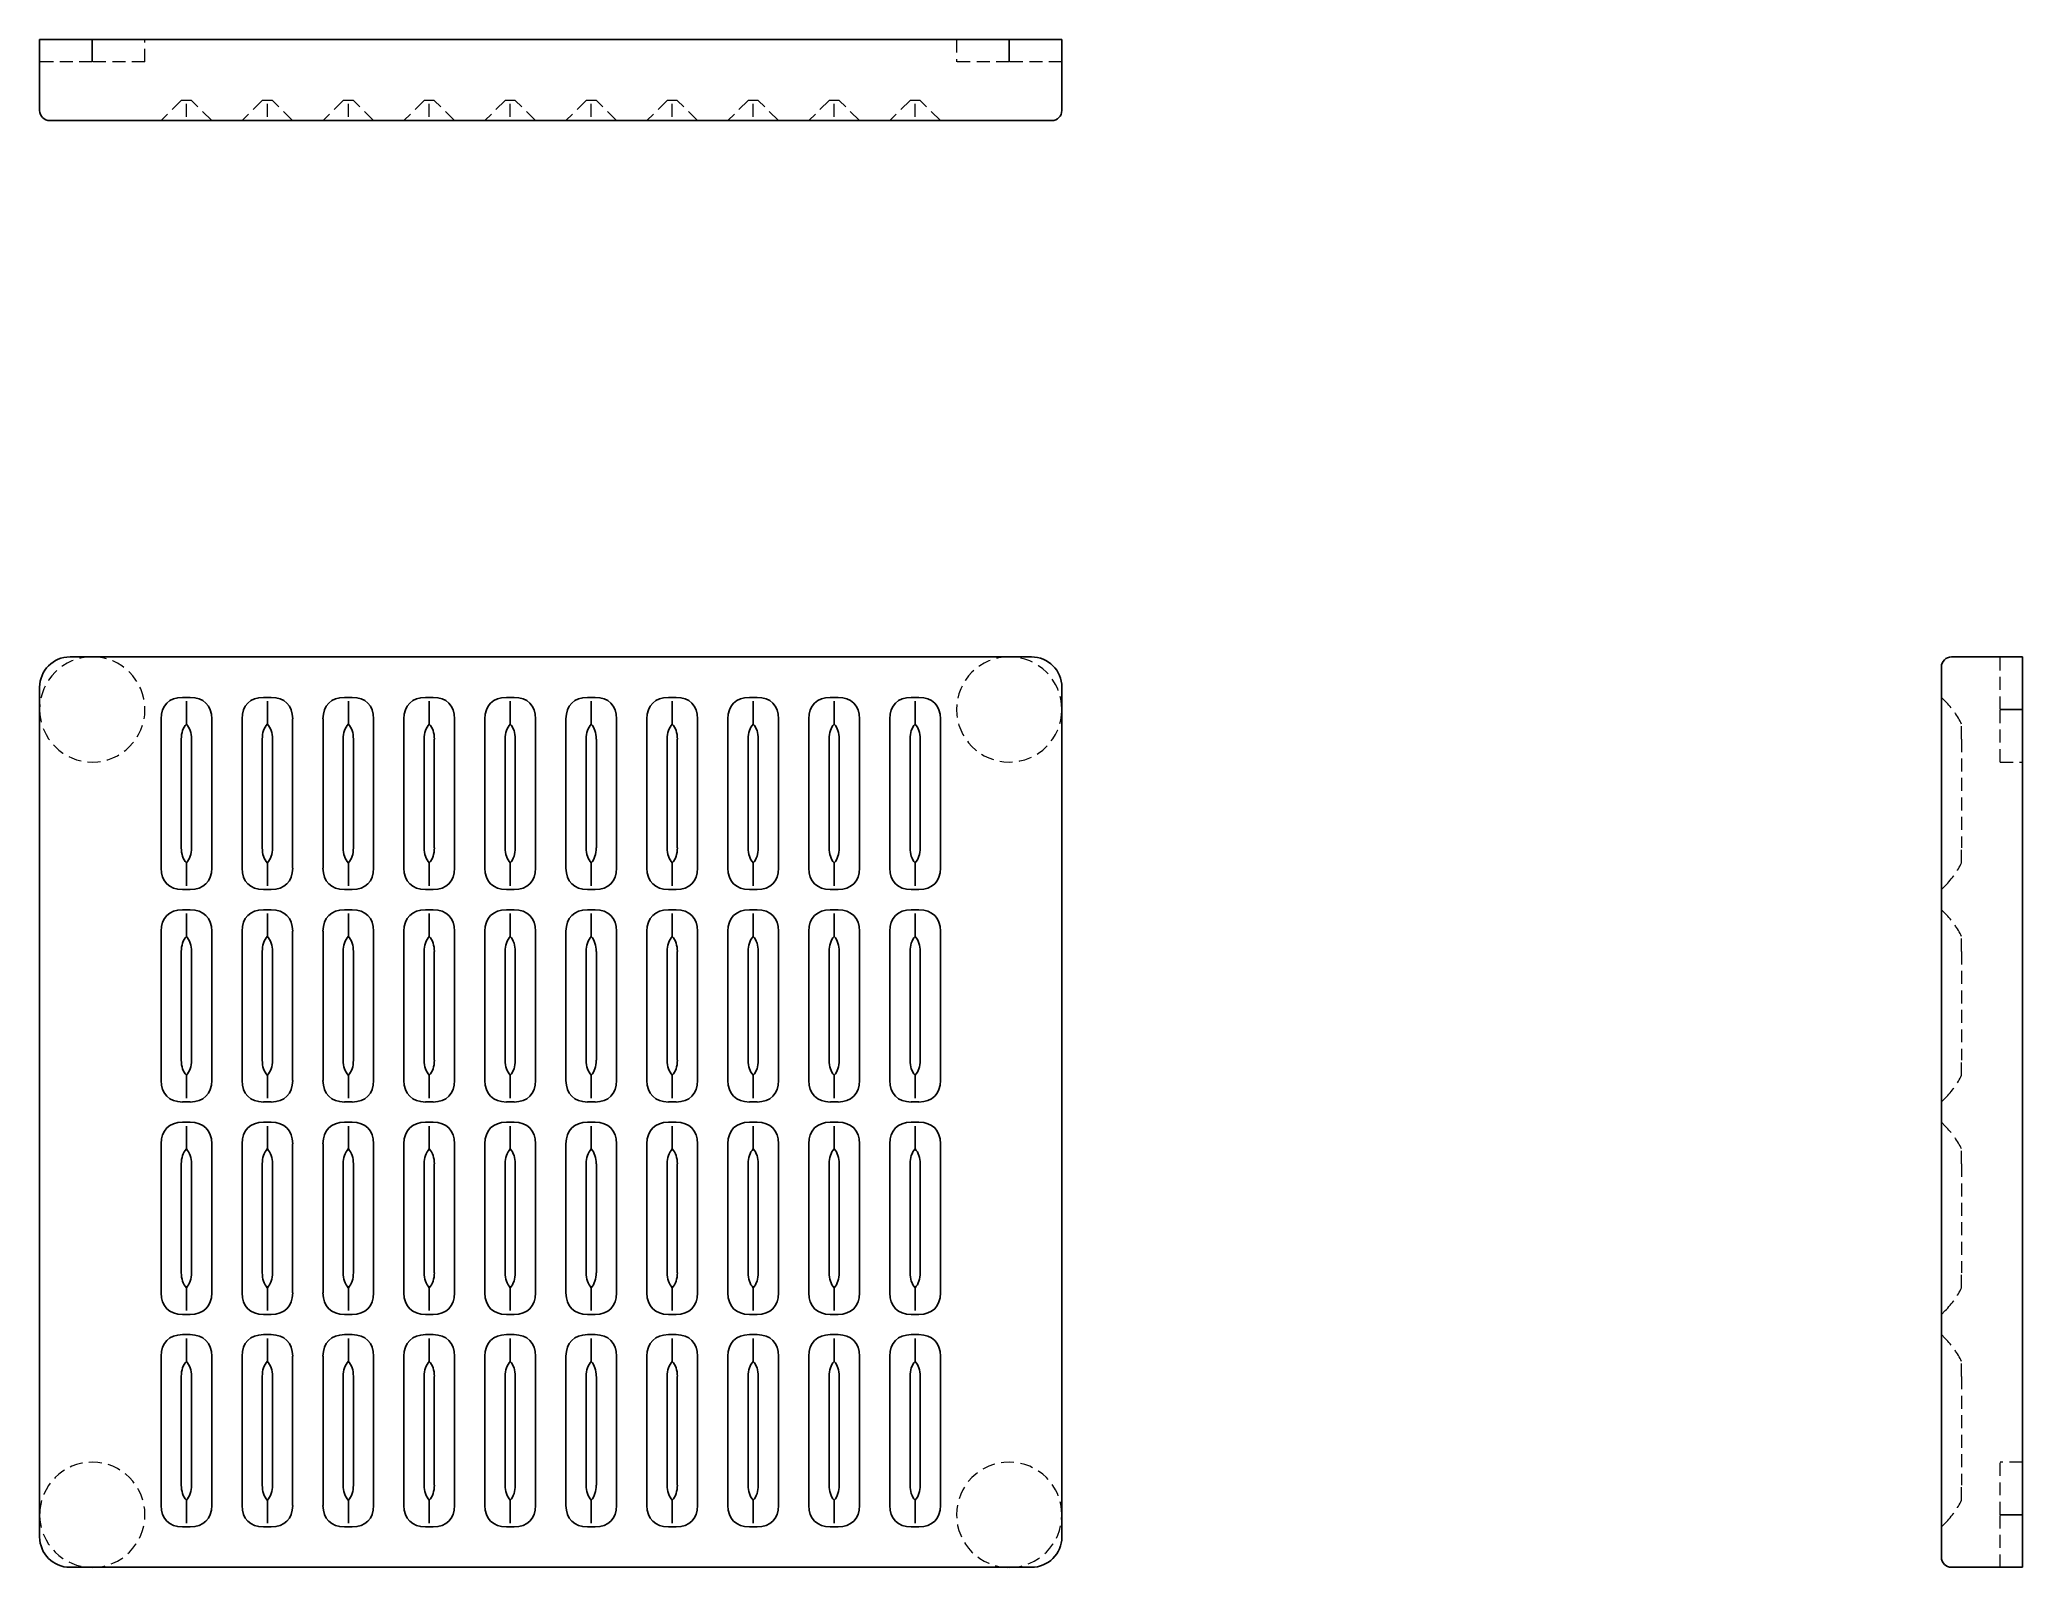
# Model space of a CAD drawing. Header units: millimetres. Extents: x 33 to 227, y 12 to 162.
import ezdxf

# ---------------------------------------------------------------- set-up
doc = ezdxf.new("R2010")
doc.units = ezdxf.units.MM
doc.linetypes.add('HIDDEN', pattern=[1.905, 1.27, -0.635])

msp = doc.modelspace()

# ---------------------------------------------------------------- linework, layer by layer
at = {"color": 7, "linetype": 'Continuous', "lineweight": 25}
for p, q in [((33, 161.96), (33, 155.03)), ((35.97, 161.96), (33, 161.96)), ((35.97, 161.96), (38.15, 161.96)), ((38.15, 161.96), (38.15, 159.78)), ((38.15, 161.96), (38.15, 159.78)), ((38.15, 161.96), (127.85, 161.96)), ((127.85, 161.96), (127.85, 159.78)), ((127.85, 161.96), (127.85, 159.78)), ((127.85, 161.96), (130.03, 161.96)), ((133, 161.96), (130.03, 161.96)), ((133, 155.03), (133, 161.96)), ((33.99, 154.04), (35.97, 154.04)), ((35.97, 154.04), (130.03, 154.04)), ((130.03, 154.04), (132.01, 154.04)), ((130.03, 101.55), (35.97, 101.55)), ((226.96, 101.55), (220.03, 101.55)), ((226.96, 98.58), (226.96, 101.55)), ((219.04, 100.56), (219.04, 98.58)), ((33, 98.58), (33, 15.42)), ((46.98, 97.59), (47.73, 97.59)), ((47.36, 97.22), (47.36, 94.98)), ((54.9, 97.59), (55.65, 97.59)), ((55.28, 97.22), (55.28, 94.98)), ((62.82, 97.59), (63.57, 97.59)), ((63.2, 97.22), (63.2, 94.98)), ((70.74, 97.59), (71.49, 97.59)), ((71.12, 97.22), (71.12, 94.98)), ((78.66, 97.59), (79.41, 97.59)), ((79.04, 97.22), (79.04, 94.98)), ((86.59, 97.59), (87.34, 97.59)), ((86.96, 97.22), (86.96, 94.98)), ((94.51, 97.59), (95.26, 97.59)), ((94.88, 97.22), (94.88, 94.98)), ((102.43, 97.59), (103.18, 97.59)), ((102.8, 97.22), (102.8, 94.98)), ((110.35, 97.59), (111.1, 97.59)), ((110.72, 97.22), (110.72, 94.98)), ((118.27, 97.59), (119.02, 97.59)), ((118.64, 97.22), (118.64, 94.98)), ((133, 15.42), (133, 98.58)), ((219.04, 98.58), (219.04, 15.42)), ((226.96, 98.58), (226.96, 96.41)), ((44.88, 80.88), (44.88, 95.49)), ((49.83, 95.49), (49.83, 80.88)), ((52.8, 80.88), (52.8, 95.49)), ((57.75, 95.49), (57.75, 80.88)), ((60.72, 80.88), (60.72, 95.49)), ((65.67, 95.49), (65.67, 80.88)), ((68.64, 80.88), (68.64, 95.49)), ((73.59, 95.49), (73.59, 80.88)), ((76.56, 80.88), (76.56, 95.49)), ((81.51, 95.49), (81.51, 80.88)), ((84.49, 80.88), (84.49, 95.49)), ((89.44, 95.49), (89.44, 80.88)), ((92.41, 80.88), (92.41, 95.49)), ((97.36, 95.49), (97.36, 80.88)), ((100.33, 80.88), (100.33, 95.49)), ((105.28, 95.49), (105.28, 80.88)), ((108.25, 80.88), (108.25, 95.49)), ((113.2, 95.49), (113.2, 80.88)), ((116.17, 80.88), (116.17, 95.49)), ((121.12, 95.49), (121.12, 80.88)), ((226.96, 96.41), (224.78, 96.41)), ((226.96, 96.41), (224.78, 96.41)), ((226.96, 96.41), (226.96, 17.59)), ((46.86, 82.86), (46.86, 93.51)), ((47.85, 93.51), (47.85, 82.86)), ((54.78, 82.86), (54.78, 93.51)), ((55.77, 93.51), (55.77, 82.86)), ((62.7, 82.86), (62.7, 93.51)), ((63.69, 93.51), (63.69, 82.86)), ((70.62, 82.86), (70.62, 93.51)), ((71.61, 93.51), (71.61, 82.86)), ((78.54, 82.86), (78.54, 93.51)), ((79.53, 93.51), (79.53, 82.86)), ((86.47, 82.86), (86.47, 93.51)), ((87.46, 93.51), (87.46, 82.86)), ((94.39, 82.86), (94.39, 93.51)), ((95.38, 93.51), (95.38, 82.86)), ((102.31, 82.86), (102.31, 93.51)), ((103.3, 93.51), (103.3, 82.86)), ((110.23, 82.86), (110.23, 93.51)), ((111.22, 93.51), (111.22, 82.86)), ((118.15, 82.86), (118.15, 93.51)), ((119.14, 93.51), (119.14, 82.86)), ((47.36, 81.4), (47.36, 79.16)), ((55.28, 81.4), (55.28, 79.16)), ((63.2, 81.4), (63.2, 79.16)), ((71.12, 81.4), (71.12, 79.16)), ((79.04, 81.4), (79.04, 79.16)), ((86.96, 81.4), (86.96, 79.16)), ((94.88, 81.4), (94.88, 79.16)), ((102.8, 81.4), (102.8, 79.16)), ((110.72, 81.4), (110.72, 79.16)), ((118.64, 81.4), (118.64, 79.16)), ((47.73, 78.78), (46.98, 78.78)), ((55.65, 78.78), (54.9, 78.78)), ((63.57, 78.78), (62.82, 78.78)), ((71.49, 78.78), (70.74, 78.78)), ((79.41, 78.78), (78.66, 78.78)), ((87.34, 78.78), (86.59, 78.78)), ((95.26, 78.78), (94.51, 78.78)), ((103.18, 78.78), (102.43, 78.78)), ((111.1, 78.78), (110.35, 78.78)), ((119.02, 78.78), (118.27, 78.78)), ((46.98, 76.8), (47.73, 76.8)), ((47.36, 76.43), (47.36, 74.19)), ((54.9, 76.8), (55.65, 76.8)), ((55.28, 76.43), (55.28, 74.19)), ((62.82, 76.8), (63.57, 76.8)), ((63.2, 76.43), (63.2, 74.19)), ((70.74, 76.8), (71.49, 76.8)), ((71.12, 76.43), (71.12, 74.19)), ((78.66, 76.8), (79.41, 76.8)), ((79.04, 76.43), (79.04, 74.19)), ((86.59, 76.8), (87.34, 76.8)), ((86.96, 76.43), (86.96, 74.19)), ((94.51, 76.8), (95.26, 76.8)), ((94.88, 76.43), (94.88, 74.19)), ((102.43, 76.8), (103.18, 76.8)), ((102.8, 76.43), (102.8, 74.19)), ((110.35, 76.8), (111.1, 76.8)), ((110.72, 76.43), (110.72, 74.19)), ((118.27, 76.8), (119.02, 76.8)), ((118.64, 76.43), (118.64, 74.19)), ((44.88, 60.09), (44.88, 74.7)), ((49.83, 74.7), (49.83, 60.09)), ((52.8, 60.09), (52.8, 74.7)), ((57.75, 74.7), (57.75, 60.09)), ((60.72, 60.09), (60.72, 74.7)), ((65.67, 74.7), (65.67, 60.09)), ((68.64, 60.09), (68.64, 74.7)), ((73.59, 74.7), (73.59, 60.09)), ((76.56, 60.09), (76.56, 74.7)), ((81.51, 74.7), (81.51, 60.09)), ((84.49, 60.09), (84.49, 74.7)), ((89.44, 74.7), (89.44, 60.09)), ((92.41, 60.09), (92.41, 74.7)), ((97.36, 74.7), (97.36, 60.09)), ((100.33, 60.09), (100.33, 74.7)), ((105.28, 74.7), (105.28, 60.09)), ((108.25, 60.09), (108.25, 74.7)), ((113.2, 74.7), (113.2, 60.09)), ((116.17, 60.09), (116.17, 74.7)), ((121.12, 74.7), (121.12, 60.09)), ((46.86, 62.07), (46.86, 72.72)), ((47.85, 72.72), (47.85, 62.07)), ((54.78, 62.07), (54.78, 72.72)), ((55.77, 72.72), (55.77, 62.07)), ((62.7, 62.07), (62.7, 72.72)), ((63.69, 72.72), (63.69, 62.07)), ((70.62, 62.07), (70.62, 72.72)), ((71.61, 72.72), (71.61, 62.07)), ((78.54, 62.07), (78.54, 72.72)), ((79.53, 72.72), (79.53, 62.07)), ((86.47, 62.07), (86.47, 72.72)), ((87.46, 72.72), (87.46, 62.07)), ((94.39, 62.07), (94.39, 72.72)), ((95.38, 72.72), (95.38, 62.07)), ((102.31, 62.07), (102.31, 72.72)), ((103.3, 72.72), (103.3, 62.07)), ((110.23, 62.07), (110.23, 72.72)), ((111.22, 72.72), (111.22, 62.07)), ((118.15, 62.07), (118.15, 72.72)), ((119.14, 72.72), (119.14, 62.07)), ((47.36, 60.6), (47.36, 58.37)), ((55.28, 60.6), (55.28, 58.37)), ((63.2, 60.6), (63.2, 58.37)), ((71.12, 60.6), (71.12, 58.37)), ((79.04, 60.6), (79.04, 58.37)), ((86.96, 60.6), (86.96, 58.37)), ((94.88, 60.6), (94.88, 58.37)), ((102.8, 60.6), (102.8, 58.37)), ((110.72, 60.6), (110.72, 58.37)), ((118.64, 60.6), (118.64, 58.37)), ((47.73, 57.99), (46.98, 57.99)), ((55.65, 57.99), (54.9, 57.99)), ((63.57, 57.99), (62.82, 57.99)), ((71.49, 57.99), (70.74, 57.99)), ((79.41, 57.99), (78.66, 57.99)), ((87.34, 57.99), (86.59, 57.99)), ((95.26, 57.99), (94.51, 57.99)), ((103.18, 57.99), (102.43, 57.99)), ((111.1, 57.99), (110.35, 57.99)), ((119.02, 57.99), (118.27, 57.99)), ((46.98, 56.01), (47.73, 56.01)), ((47.36, 55.63), (47.36, 53.4)), ((54.9, 56.01), (55.65, 56.01)), ((55.28, 55.63), (55.28, 53.4)), ((62.82, 56.01), (63.57, 56.01)), ((63.2, 55.63), (63.2, 53.4)), ((70.74, 56.01), (71.49, 56.01)), ((71.12, 55.63), (71.12, 53.4)), ((78.66, 56.01), (79.41, 56.01)), ((79.04, 55.63), (79.04, 53.4)), ((86.59, 56.01), (87.34, 56.01)), ((86.96, 55.63), (86.96, 53.4)), ((94.51, 56.01), (95.26, 56.01)), ((94.88, 55.63), (94.88, 53.4)), ((102.43, 56.01), (103.18, 56.01)), ((102.8, 55.63), (102.8, 53.4)), ((110.35, 56.01), (111.1, 56.01)), ((110.72, 55.63), (110.72, 53.4)), ((118.27, 56.01), (119.02, 56.01)), ((118.64, 55.63), (118.64, 53.4)), ((44.88, 39.3), (44.88, 53.91)), ((49.83, 53.91), (49.83, 39.3)), ((52.8, 39.3), (52.8, 53.91)), ((57.75, 53.91), (57.75, 39.3)), ((60.72, 39.3), (60.72, 53.91)), ((65.67, 53.91), (65.67, 39.3)), ((68.64, 39.3), (68.64, 53.91)), ((73.59, 53.91), (73.59, 39.3)), ((76.56, 39.3), (76.56, 53.91)), ((81.51, 53.91), (81.51, 39.3)), ((84.49, 39.3), (84.49, 53.91)), ((89.44, 53.91), (89.44, 39.3)), ((92.41, 39.3), (92.41, 53.91)), ((97.36, 53.91), (97.36, 39.3)), ((100.33, 39.3), (100.33, 53.91)), ((105.28, 53.91), (105.28, 39.3)), ((108.25, 39.3), (108.25, 53.91)), ((113.2, 53.91), (113.2, 39.3)), ((116.17, 39.3), (116.17, 53.91)), ((121.12, 53.91), (121.12, 39.3)), ((46.86, 41.28), (46.86, 51.93)), ((47.85, 51.93), (47.85, 41.28)), ((54.78, 41.28), (54.78, 51.93)), ((55.77, 51.93), (55.77, 41.28)), ((62.7, 41.28), (62.7, 51.93)), ((63.69, 51.93), (63.69, 41.28)), ((70.62, 41.28), (70.62, 51.93)), ((71.61, 51.93), (71.61, 41.28)), ((78.54, 41.28), (78.54, 51.93)), ((79.53, 51.93), (79.53, 41.28)), ((86.47, 41.28), (86.47, 51.93)), ((87.46, 51.93), (87.46, 41.28)), ((94.39, 41.28), (94.39, 51.93)), ((95.38, 51.93), (95.38, 41.28)), ((102.31, 41.28), (102.31, 51.93)), ((103.3, 51.93), (103.3, 41.28)), ((110.23, 41.28), (110.23, 51.93)), ((111.22, 51.93), (111.22, 41.28)), ((118.15, 41.28), (118.15, 51.93)), ((119.14, 51.93), (119.14, 41.28)), ((47.36, 39.81), (47.36, 37.57)), ((55.28, 39.81), (55.28, 37.57)), ((63.2, 39.81), (63.2, 37.57)), ((71.12, 39.81), (71.12, 37.57)), ((79.04, 39.81), (79.04, 37.57)), ((86.96, 39.81), (86.96, 37.57)), ((94.88, 39.81), (94.88, 37.57)), ((102.8, 39.81), (102.8, 37.57)), ((110.72, 39.81), (110.72, 37.57)), ((118.64, 39.81), (118.64, 37.57)), ((47.73, 37.2), (46.98, 37.2)), ((55.65, 37.2), (54.9, 37.2)), ((63.57, 37.2), (62.82, 37.2)), ((71.49, 37.2), (70.74, 37.2)), ((79.41, 37.2), (78.66, 37.2)), ((87.34, 37.2), (86.59, 37.2)), ((95.26, 37.2), (94.51, 37.2)), ((103.18, 37.2), (102.43, 37.2)), ((111.1, 37.2), (110.35, 37.2)), ((119.02, 37.2), (118.27, 37.2)), ((46.98, 35.22), (47.73, 35.22)), ((54.9, 35.22), (55.65, 35.22)), ((62.82, 35.22), (63.57, 35.22)), ((70.74, 35.22), (71.49, 35.22)), ((78.66, 35.22), (79.41, 35.22)), ((86.59, 35.22), (87.34, 35.22)), ((94.51, 35.22), (95.26, 35.22)), ((102.43, 35.22), (103.18, 35.22)), ((110.35, 35.22), (111.1, 35.22)), ((118.27, 35.22), (119.02, 35.22)), ((44.88, 18.51), (44.88, 33.12)), ((47.36, 34.84), (47.36, 32.6)), ((49.83, 33.12), (49.83, 18.51)), ((52.8, 18.51), (52.8, 33.12)), ((55.28, 34.84), (55.28, 32.6)), ((57.75, 33.12), (57.75, 18.51)), ((60.72, 18.51), (60.72, 33.12)), ((63.2, 34.84), (63.2, 32.6)), ((65.67, 33.12), (65.67, 18.51)), ((68.64, 18.51), (68.64, 33.12)), ((71.12, 34.84), (71.12, 32.6)), ((73.59, 33.12), (73.59, 18.51)), ((76.56, 18.51), (76.56, 33.12)), ((79.04, 34.84), (79.04, 32.6)), ((81.51, 33.12), (81.51, 18.51)), ((84.49, 18.51), (84.49, 33.12)), ((86.96, 34.84), (86.96, 32.6)), ((89.44, 33.12), (89.44, 18.51)), ((92.41, 18.51), (92.41, 33.12)), ((94.88, 34.84), (94.88, 32.6)), ((97.36, 33.12), (97.36, 18.51)), ((100.33, 18.51), (100.33, 33.12)), ((102.8, 34.84), (102.8, 32.6)), ((105.28, 33.12), (105.28, 18.51)), ((108.25, 18.51), (108.25, 33.12)), ((110.72, 34.84), (110.72, 32.6)), ((113.2, 33.12), (113.2, 18.51)), ((116.17, 18.51), (116.17, 33.12)), ((118.64, 34.84), (118.64, 32.6)), ((121.12, 33.12), (121.12, 18.51)), ((46.86, 20.49), (46.86, 31.14)), ((47.85, 31.14), (47.85, 20.49)), ((54.78, 20.49), (54.78, 31.14)), ((55.77, 31.14), (55.77, 20.49)), ((62.7, 20.49), (62.7, 31.14)), ((63.69, 31.14), (63.69, 20.49)), ((70.62, 20.49), (70.62, 31.14)), ((71.61, 31.14), (71.61, 20.49)), ((78.54, 20.49), (78.54, 31.14)), ((79.53, 31.14), (79.53, 20.49)), ((86.47, 20.49), (86.47, 31.14)), ((87.46, 31.14), (87.46, 20.49)), ((94.39, 20.49), (94.39, 31.14)), ((95.38, 31.14), (95.38, 20.49)), ((102.31, 20.49), (102.31, 31.14)), ((103.3, 31.14), (103.3, 20.49)), ((110.23, 20.49), (110.23, 31.14)), ((111.22, 31.14), (111.22, 20.49)), ((118.15, 20.49), (118.15, 31.14)), ((119.14, 31.14), (119.14, 20.49)), ((47.36, 19.02), (47.36, 16.78)), ((55.28, 19.02), (55.28, 16.78)), ((63.2, 19.02), (63.2, 16.78)), ((71.12, 19.02), (71.12, 16.78)), ((79.04, 19.02), (79.04, 16.78)), ((86.96, 19.02), (86.96, 16.78)), ((94.88, 19.02), (94.88, 16.78)), ((102.8, 19.02), (102.8, 16.78)), ((110.72, 19.02), (110.72, 16.78)), ((118.64, 19.02), (118.64, 16.78)), ((226.96, 17.59), (224.78, 17.59)), ((226.96, 17.59), (224.78, 17.59)), ((226.96, 17.59), (226.96, 15.42)), ((47.73, 16.41), (46.98, 16.41)), ((55.65, 16.41), (54.9, 16.41)), ((63.57, 16.41), (62.82, 16.41)), ((71.49, 16.41), (70.74, 16.41)), ((79.41, 16.41), (78.66, 16.41)), ((87.34, 16.41), (86.59, 16.41)), ((95.26, 16.41), (94.51, 16.41)), ((103.18, 16.41), (102.43, 16.41)), ((111.1, 16.41), (110.35, 16.41)), ((119.02, 16.41), (118.27, 16.41)), ((219.04, 15.42), (219.04, 13.44)), ((226.96, 12.45), (226.96, 15.42)), ((35.97, 12.45), (130.03, 12.45)), ((220.03, 12.45), (226.96, 12.45))]:
    msp.add_line(p, q, dxfattribs=at)
at = {"color": 7, "linetype": 'HIDDEN', "lineweight": 18}
for p, q in [((43.3, 159.78), (43.3, 161.96)), ((122.7, 161.96), (122.7, 159.78)), ((38.15, 159.78), (33, 159.78)), ((43.3, 159.78), (38.15, 159.78)), ((127.85, 159.78), (122.7, 159.78)), ((133, 159.78), (127.85, 159.78)), ((46.86, 156.02), (44.88, 154.04)), ((47.36, 156.02), (46.86, 156.02)), ((47.36, 154.41), (47.36, 156.02)), ((47.85, 156.02), (47.36, 156.02)), ((49.83, 154.04), (47.85, 156.02)), ((54.78, 156.02), (52.8, 154.04)), ((55.28, 156.02), (54.78, 156.02)), ((55.77, 156.02), (55.28, 156.02)), ((55.28, 154.41), (55.28, 156.02)), ((57.75, 154.04), (55.77, 156.02)), ((62.7, 156.02), (60.72, 154.04)), ((63.2, 156.02), (62.7, 156.02)), ((63.69, 156.02), (63.2, 156.02)), ((63.2, 154.41), (63.2, 156.02)), ((65.67, 154.04), (63.69, 156.02)), ((70.62, 156.02), (68.64, 154.04)), ((71.12, 156.02), (70.62, 156.02)), ((71.61, 156.02), (71.12, 156.02)), ((71.12, 154.41), (71.12, 156.02)), ((73.59, 154.04), (71.61, 156.02)), ((78.54, 156.02), (76.56, 154.04)), ((79.04, 156.02), (78.54, 156.02)), ((79.53, 156.02), (79.04, 156.02)), ((79.04, 154.41), (79.04, 156.02)), ((81.51, 154.04), (79.53, 156.02)), ((86.47, 156.02), (84.49, 154.04)), ((86.96, 156.02), (86.47, 156.02)), ((87.46, 156.02), (86.96, 156.02)), ((86.96, 154.41), (86.96, 156.02)), ((89.44, 154.04), (87.46, 156.02)), ((94.39, 156.02), (92.41, 154.04)), ((94.88, 156.02), (94.39, 156.02)), ((95.38, 156.02), (94.88, 156.02)), ((94.88, 154.41), (94.88, 156.02)), ((97.36, 154.04), (95.38, 156.02)), ((102.31, 156.02), (100.33, 154.04)), ((102.8, 156.02), (102.31, 156.02)), ((103.3, 156.02), (102.8, 156.02)), ((102.8, 154.41), (102.8, 156.02)), ((105.28, 154.04), (103.3, 156.02)), ((110.23, 156.02), (108.25, 154.04)), ((110.72, 156.02), (110.23, 156.02)), ((110.72, 154.41), (110.72, 156.02)), ((111.22, 156.02), (110.72, 156.02)), ((113.2, 154.04), (111.22, 156.02)), ((118.15, 156.02), (116.17, 154.04)), ((118.64, 156.02), (118.15, 156.02)), ((119.14, 156.02), (118.64, 156.02)), ((118.64, 154.41), (118.64, 156.02)), ((121.12, 154.04), (119.14, 156.02)), ((224.78, 96.41), (224.78, 101.55)), ((219.41, 97.22), (219.04, 97.59)), ((224.78, 91.26), (224.78, 96.41)), ((221.02, 93.51), (221.02, 94.98)), ((221.02, 93.51), (221.02, 82.86)), ((224.78, 91.26), (226.96, 91.26)), ((221.02, 81.4), (221.02, 82.86)), ((219.04, 78.78), (219.41, 79.16)), ((219.41, 76.43), (219.04, 76.8)), ((221.02, 72.72), (221.02, 74.19)), ((221.02, 72.72), (221.02, 62.07)), ((221.02, 60.6), (221.02, 62.07)), ((219.04, 57.99), (219.41, 58.37)), ((219.41, 55.63), (219.04, 56.01)), ((221.02, 51.93), (221.02, 53.4)), ((221.02, 51.93), (221.02, 41.28)), ((221.02, 39.81), (221.02, 41.28)), ((219.04, 37.2), (219.41, 37.57)), ((219.41, 34.84), (219.04, 35.22)), ((221.02, 31.14), (221.02, 32.6)), ((221.02, 31.14), (221.02, 20.49)), ((224.78, 17.59), (224.78, 22.74)), ((226.96, 22.74), (224.78, 22.74)), ((221.02, 19.02), (221.02, 20.49)), ((224.78, 12.45), (224.78, 17.59)), ((219.04, 16.41), (219.41, 16.78))]:
    msp.add_line(p, q, dxfattribs=at)
at = {"color": 7, "linetype": 'Continuous', "lineweight": 25}
for centre, radius, start, end in [((33.99, 155.03), 0.99, 180, 270), ((132.01, 155.03), 0.99, 270, 0), ((35.97, 98.58), 2.97, 90, 180), ((130.03, 98.58), 2.97, 0, 90), ((220.03, 100.56), 0.99, 90, 180), ((35.97, 15.42), 2.97, 180, 270), ((130.03, 15.42), 2.97, 270, 0), ((220.03, 13.44), 0.99, 180, 270)]:
    msp.add_arc(centre, radius, start, end, dxfattribs=at)
at = {"color": 7, "linetype": 'HIDDEN', "lineweight": 18}
for centre, start, end in [((38.15, 96.41), 180, 90), ((38.15, 96.41), 90, 180), ((127.85, 96.41), 90, 0), ((127.85, 96.41), 0, 90), ((38.15, 17.59), 270, 180), ((127.85, 17.59), 0, 270), ((38.15, 17.59), 180, 270), ((127.85, 17.59), 270, 0)]:
    msp.add_arc(centre, 5.15, start, end, dxfattribs=at)
at = {"color": 7, "linetype": 'Continuous', "lineweight": 25}
for centre, major_axis, start_param, end_param in [((49.08, 93.39), (-3.64, 3.64), 5.759587, 6.806784), ((45.63, 93.39), (3.64, 3.64), 5.759587, 6.806784), ((57, 93.39), (-3.64, 3.64), 5.759587, 6.806784), ((53.55, 93.39), (3.64, 3.64), 5.759587, 6.806784), ((64.92, 93.39), (-3.64, 3.64), 5.759587, 6.806784), ((61.47, 93.39), (3.64, 3.64), 5.759587, 6.806784), ((72.84, 93.39), (-3.64, 3.64), 5.759587, 6.806784), ((69.39, 93.39), (3.64, 3.64), 5.759587, 6.806784), ((80.76, 93.39), (-3.64, 3.64), 5.759587, 6.806784), ((77.31, 93.39), (3.64, 3.64), 5.759587, 6.806784), ((88.69, 93.39), (-3.64, 3.64), 5.759587, 6.806784), ((85.24, 93.39), (3.64, 3.64), 5.759587, 6.806784), ((96.61, 93.39), (-3.64, 3.64), 5.759587, 6.806784), ((93.16, 93.39), (3.64, 3.64), 5.759587, 6.806784), ((104.53, 93.39), (-3.64, 3.64), 5.759587, 6.806784), ((101.08, 93.39), (3.64, 3.64), 5.759587, 6.806784), ((112.45, 93.39), (-3.64, 3.64), 5.759587, 6.806784), ((109, 93.39), (3.64, 3.64), 5.759587, 6.806784), ((120.37, 93.39), (-3.64, 3.64), 5.759587, 6.806784), ((116.92, 93.39), (3.64, 3.64), 5.759587, 6.806784), ((51.06, 91.41), (-3.64, 3.64), 0.033208, 0.523599), ((43.65, 91.41), (3.64, 3.64), 5.759587, 6.249977), ((58.98, 91.41), (-3.64, 3.64), 0.033208, 0.523599), ((51.57, 91.41), (3.64, 3.64), 5.759587, 6.249977), ((66.9, 91.41), (-3.64, 3.64), 0.033208, 0.523599), ((59.49, 91.41), (3.64, 3.64), 5.759587, 6.249977), ((74.82, 91.41), (-3.64, 3.64), 0.033208, 0.523599), ((67.41, 91.41), (3.64, 3.64), 5.759587, 6.249977), ((82.75, 91.41), (-3.64, 3.64), 0.033208, 0.523599), ((75.33, 91.41), (3.64, 3.64), 5.759587, 6.249977), ((90.67, 91.41), (-3.64, 3.64), 0.033208, 0.523599), ((83.25, 91.41), (3.64, 3.64), 5.759587, 6.249977), ((98.59, 91.41), (-3.64, 3.64), 0.033208, 0.523599), ((91.18, 91.41), (3.64, 3.64), 5.759587, 6.249977), ((106.51, 91.41), (-3.64, 3.64), 0.033208, 0.523599), ((99.1, 91.41), (3.64, 3.64), 5.759587, 6.249977), ((114.43, 91.41), (-3.64, 3.64), 0.033208, 0.523599), ((107.02, 91.41), (3.64, 3.64), 5.759587, 6.249977), ((122.35, 91.41), (-3.64, 3.64), 0.033208, 0.523599), ((114.94, 91.41), (3.64, 3.64), 5.759587, 6.249977), ((51.06, 84.96), (-3.64, -3.64), 5.759587, 6.249977), ((43.65, 84.96), (3.64, -3.64), 0.033208, 0.523599), ((58.98, 84.96), (-3.64, -3.64), 5.759587, 6.249977), ((51.57, 84.96), (3.64, -3.64), 0.033208, 0.523599), ((66.9, 84.96), (-3.64, -3.64), 5.759587, 6.249977), ((59.49, 84.96), (3.64, -3.64), 0.033208, 0.523599), ((74.82, 84.96), (-3.64, -3.64), 5.759587, 6.249977), ((67.41, 84.96), (3.64, -3.64), 0.033208, 0.523599), ((82.75, 84.96), (-3.64, -3.64), 5.759587, 6.249977), ((75.33, 84.96), (3.64, -3.64), 0.033208, 0.523599), ((90.67, 84.96), (-3.64, -3.64), 5.759587, 6.249977), ((83.25, 84.96), (3.64, -3.64), 0.033208, 0.523599), ((98.59, 84.96), (-3.64, -3.64), 5.759587, 6.249977), ((91.18, 84.96), (3.64, -3.64), 0.033208, 0.523599), ((106.51, 84.96), (-3.64, -3.64), 5.759587, 6.249977), ((99.1, 84.96), (3.64, -3.64), 0.033208, 0.523599), ((114.43, 84.96), (-3.64, -3.64), 5.759587, 6.249977), ((107.02, 84.96), (3.64, -3.64), 0.033208, 0.523599), ((122.35, 84.96), (-3.64, -3.64), 5.759587, 6.249977), ((114.94, 84.96), (3.64, -3.64), 0.033208, 0.523599), ((49.08, 82.98), (-3.64, -3.64), 5.759587, 6.806784), ((45.63, 82.98), (3.64, -3.64), 5.759587, 6.806784), ((57, 82.98), (-3.64, -3.64), 5.759587, 6.806784), ((53.55, 82.98), (3.64, -3.64), 5.759587, 6.806784), ((64.92, 82.98), (-3.64, -3.64), 5.759587, 6.806784), ((61.47, 82.98), (3.64, -3.64), 5.759587, 6.806784), ((72.84, 82.98), (-3.64, -3.64), 5.759587, 6.806784), ((69.39, 82.98), (3.64, -3.64), 5.759587, 6.806784), ((80.76, 82.98), (-3.64, -3.64), 5.759587, 6.806784), ((77.31, 82.98), (3.64, -3.64), 5.759587, 6.806784), ((88.69, 82.98), (-3.64, -3.64), 5.759587, 6.806784), ((85.24, 82.98), (3.64, -3.64), 5.759587, 6.806784), ((96.61, 82.98), (-3.64, -3.64), 5.759587, 6.806784), ((93.16, 82.98), (3.64, -3.64), 5.759587, 6.806784), ((104.53, 82.98), (-3.64, -3.64), 5.759587, 6.806784), ((101.08, 82.98), (3.64, -3.64), 5.759587, 6.806784), ((112.45, 82.98), (-3.64, -3.64), 5.759587, 6.806784), ((109, 82.98), (3.64, -3.64), 5.759587, 6.806784), ((120.37, 82.98), (-3.64, -3.64), 5.759587, 6.806784), ((116.92, 82.98), (3.64, -3.64), 5.759587, 6.806784), ((49.08, 72.6), (-3.64, 3.64), 5.759587, 6.806784), ((45.63, 72.6), (3.64, 3.64), 5.759587, 6.806784), ((57, 72.6), (-3.64, 3.64), 5.759587, 6.806784), ((53.55, 72.6), (3.64, 3.64), 5.759587, 6.806784), ((64.92, 72.6), (-3.64, 3.64), 5.759587, 6.806784), ((61.47, 72.6), (3.64, 3.64), 5.759587, 6.806784), ((72.84, 72.6), (-3.64, 3.64), 5.759587, 6.806784), ((69.39, 72.6), (3.64, 3.64), 5.759587, 6.806784), ((80.76, 72.6), (-3.64, 3.64), 5.759587, 6.806784), ((77.31, 72.6), (3.64, 3.64), 5.759587, 6.806784), ((88.69, 72.6), (-3.64, 3.64), 5.759587, 6.806784), ((85.24, 72.6), (3.64, 3.64), 5.759587, 6.806784), ((96.61, 72.6), (-3.64, 3.64), 5.759587, 6.806784), ((93.16, 72.6), (3.64, 3.64), 5.759587, 6.806784), ((104.53, 72.6), (-3.64, 3.64), 5.759587, 6.806784), ((101.08, 72.6), (3.64, 3.64), 5.759587, 6.806784), ((112.45, 72.6), (-3.64, 3.64), 5.759587, 6.806784), ((109, 72.6), (3.64, 3.64), 5.759587, 6.806784), ((120.37, 72.6), (-3.64, 3.64), 5.759587, 6.806784), ((116.92, 72.6), (3.64, 3.64), 5.759587, 6.806784), ((51.06, 70.62), (-3.64, 3.64), 0.033208, 0.523599), ((43.65, 70.62), (3.64, 3.64), 5.759587, 6.249977), ((58.98, 70.62), (-3.64, 3.64), 0.033208, 0.523599), ((51.57, 70.62), (3.64, 3.64), 5.759587, 6.249977), ((66.9, 70.62), (-3.64, 3.64), 0.033208, 0.523599), ((59.49, 70.62), (3.64, 3.64), 5.759587, 6.249977), ((74.82, 70.62), (-3.64, 3.64), 0.033208, 0.523599), ((67.41, 70.62), (3.64, 3.64), 5.759587, 6.249977), ((82.75, 70.62), (-3.64, 3.64), 0.033208, 0.523599), ((75.33, 70.62), (3.64, 3.64), 5.759587, 6.249977), ((90.67, 70.62), (-3.64, 3.64), 0.033208, 0.523599), ((83.25, 70.62), (3.64, 3.64), 5.759587, 6.249977), ((98.59, 70.62), (-3.64, 3.64), 0.033208, 0.523599), ((91.18, 70.62), (3.64, 3.64), 5.759587, 6.249977), ((106.51, 70.62), (-3.64, 3.64), 0.033208, 0.523599), ((99.1, 70.62), (3.64, 3.64), 5.759587, 6.249977), ((114.43, 70.62), (-3.64, 3.64), 0.033208, 0.523599), ((107.02, 70.62), (3.64, 3.64), 5.759587, 6.249977), ((122.35, 70.62), (-3.64, 3.64), 0.033208, 0.523599), ((114.94, 70.62), (3.64, 3.64), 5.759587, 6.249977), ((51.06, 64.17), (-3.64, -3.64), 5.759587, 6.249977), ((43.65, 64.17), (3.64, -3.64), 0.033208, 0.523599), ((58.98, 64.17), (-3.64, -3.64), 5.759587, 6.249977), ((51.57, 64.17), (3.64, -3.64), 0.033208, 0.523599), ((66.9, 64.17), (-3.64, -3.64), 5.759587, 6.249977), ((59.49, 64.17), (3.64, -3.64), 0.033208, 0.523599), ((74.82, 64.17), (-3.64, -3.64), 5.759587, 6.249977), ((67.41, 64.17), (3.64, -3.64), 0.033208, 0.523599), ((82.75, 64.17), (-3.64, -3.64), 5.759587, 6.249977), ((75.33, 64.17), (3.64, -3.64), 0.033208, 0.523599), ((90.67, 64.17), (-3.64, -3.64), 5.759587, 6.249977), ((83.25, 64.17), (3.64, -3.64), 0.033208, 0.523599), ((98.59, 64.17), (-3.64, -3.64), 5.759587, 6.249977), ((91.18, 64.17), (3.64, -3.64), 0.033208, 0.523599), ((106.51, 64.17), (-3.64, -3.64), 5.759587, 6.249977), ((99.1, 64.17), (3.64, -3.64), 0.033208, 0.523599), ((114.43, 64.17), (-3.64, -3.64), 5.759587, 6.249977), ((107.02, 64.17), (3.64, -3.64), 0.033208, 0.523599), ((122.35, 64.17), (-3.64, -3.64), 5.759587, 6.249977), ((114.94, 64.17), (3.64, -3.64), 0.033208, 0.523599), ((49.08, 62.19), (-3.64, -3.64), 5.759587, 6.806784), ((45.63, 62.19), (3.64, -3.64), 5.759587, 6.806784), ((57, 62.19), (-3.64, -3.64), 5.759587, 6.806784), ((53.55, 62.19), (3.64, -3.64), 5.759587, 6.806784), ((64.92, 62.19), (-3.64, -3.64), 5.759587, 6.806784), ((61.47, 62.19), (3.64, -3.64), 5.759587, 6.806784), ((72.84, 62.19), (-3.64, -3.64), 5.759587, 6.806784), ((69.39, 62.19), (3.64, -3.64), 5.759587, 6.806784), ((80.76, 62.19), (-3.64, -3.64), 5.759587, 6.806784), ((77.31, 62.19), (3.64, -3.64), 5.759587, 6.806784), ((88.69, 62.19), (-3.64, -3.64), 5.759587, 6.806784), ((85.24, 62.19), (3.64, -3.64), 5.759587, 6.806784), ((96.61, 62.19), (-3.64, -3.64), 5.759587, 6.806784), ((93.16, 62.19), (3.64, -3.64), 5.759587, 6.806784), ((104.53, 62.19), (-3.64, -3.64), 5.759587, 6.806784), ((101.08, 62.19), (3.64, -3.64), 5.759587, 6.806784), ((112.45, 62.19), (-3.64, -3.64), 5.759587, 6.806784), ((109, 62.19), (3.64, -3.64), 5.759587, 6.806784), ((120.37, 62.19), (-3.64, -3.64), 5.759587, 6.806784), ((116.92, 62.19), (3.64, -3.64), 5.759587, 6.806784), ((49.08, 51.81), (-3.64, 3.64), 5.759587, 6.806784), ((45.63, 51.81), (3.64, 3.64), 5.759587, 6.806784), ((57, 51.81), (-3.64, 3.64), 5.759587, 6.806784), ((53.55, 51.81), (3.64, 3.64), 5.759587, 6.806784), ((64.92, 51.81), (-3.64, 3.64), 5.759587, 6.806784), ((61.47, 51.81), (3.64, 3.64), 5.759587, 6.806784), ((72.84, 51.81), (-3.64, 3.64), 5.759587, 6.806784), ((69.39, 51.81), (3.64, 3.64), 5.759587, 6.806784), ((80.76, 51.81), (-3.64, 3.64), 5.759587, 6.806784), ((77.31, 51.81), (3.64, 3.64), 5.759587, 6.806784), ((88.69, 51.81), (-3.64, 3.64), 5.759587, 6.806784), ((85.24, 51.81), (3.64, 3.64), 5.759587, 6.806784), ((96.61, 51.81), (-3.64, 3.64), 5.759587, 6.806784), ((93.16, 51.81), (3.64, 3.64), 5.759587, 6.806784), ((104.53, 51.81), (-3.64, 3.64), 5.759587, 6.806784), ((101.08, 51.81), (3.64, 3.64), 5.759587, 6.806784), ((112.45, 51.81), (-3.64, 3.64), 5.759587, 6.806784), ((109, 51.81), (3.64, 3.64), 5.759587, 6.806784), ((120.37, 51.81), (-3.64, 3.64), 5.759587, 6.806784), ((116.92, 51.81), (3.64, 3.64), 5.759587, 6.806784), ((51.06, 49.83), (-3.64, 3.64), 0.033208, 0.523599), ((43.65, 49.83), (3.64, 3.64), 5.759587, 6.249977), ((58.98, 49.83), (-3.64, 3.64), 0.033208, 0.523599), ((51.57, 49.83), (3.64, 3.64), 5.759587, 6.249977), ((66.9, 49.83), (-3.64, 3.64), 0.033208, 0.523599), ((59.49, 49.83), (3.64, 3.64), 5.759587, 6.249977), ((74.82, 49.83), (-3.64, 3.64), 0.033208, 0.523599), ((67.41, 49.83), (3.64, 3.64), 5.759587, 6.249977), ((82.75, 49.83), (-3.64, 3.64), 0.033208, 0.523599), ((75.33, 49.83), (3.64, 3.64), 5.759587, 6.249977), ((90.67, 49.83), (-3.64, 3.64), 0.033208, 0.523599), ((83.25, 49.83), (3.64, 3.64), 5.759587, 6.249977), ((98.59, 49.83), (-3.64, 3.64), 0.033208, 0.523599), ((91.18, 49.83), (3.64, 3.64), 5.759587, 6.249977), ((106.51, 49.83), (-3.64, 3.64), 0.033208, 0.523599), ((99.1, 49.83), (3.64, 3.64), 5.759587, 6.249977), ((114.43, 49.83), (-3.64, 3.64), 0.033208, 0.523599), ((107.02, 49.83), (3.64, 3.64), 5.759587, 6.249977), ((122.35, 49.83), (-3.64, 3.64), 0.033208, 0.523599), ((114.94, 49.83), (3.64, 3.64), 5.759587, 6.249977), ((51.06, 43.38), (-3.64, -3.64), 5.759587, 6.249977), ((43.65, 43.38), (3.64, -3.64), 0.033208, 0.523599), ((58.98, 43.38), (-3.64, -3.64), 5.759587, 6.249977), ((51.57, 43.38), (3.64, -3.64), 0.033208, 0.523599), ((66.9, 43.38), (-3.64, -3.64), 5.759587, 6.249977), ((59.49, 43.38), (3.64, -3.64), 0.033208, 0.523599), ((74.82, 43.38), (-3.64, -3.64), 5.759587, 6.249977), ((67.41, 43.38), (3.64, -3.64), 0.033208, 0.523599), ((82.75, 43.38), (-3.64, -3.64), 5.759587, 6.249977), ((75.33, 43.38), (3.64, -3.64), 0.033208, 0.523599), ((90.67, 43.38), (-3.64, -3.64), 5.759587, 6.249977), ((83.25, 43.38), (3.64, -3.64), 0.033208, 0.523599), ((98.59, 43.38), (-3.64, -3.64), 5.759587, 6.249977), ((91.18, 43.38), (3.64, -3.64), 0.033208, 0.523599), ((106.51, 43.38), (-3.64, -3.64), 5.759587, 6.249977), ((99.1, 43.38), (3.64, -3.64), 0.033208, 0.523599), ((114.43, 43.38), (-3.64, -3.64), 5.759587, 6.249977), ((107.02, 43.38), (3.64, -3.64), 0.033208, 0.523599), ((122.35, 43.38), (-3.64, -3.64), 5.759587, 6.249977), ((114.94, 43.38), (3.64, -3.64), 0.033208, 0.523599), ((49.08, 41.4), (-3.64, -3.64), 5.759587, 6.806784), ((45.63, 41.4), (3.64, -3.64), 5.759587, 6.806784), ((57, 41.4), (-3.64, -3.64), 5.759587, 6.806784), ((53.55, 41.4), (3.64, -3.64), 5.759587, 6.806784), ((64.92, 41.4), (-3.64, -3.64), 5.759587, 6.806784), ((61.47, 41.4), (3.64, -3.64), 5.759587, 6.806784), ((72.84, 41.4), (-3.64, -3.64), 5.759587, 6.806784), ((69.39, 41.4), (3.64, -3.64), 5.759587, 6.806784), ((80.76, 41.4), (-3.64, -3.64), 5.759587, 6.806784), ((77.31, 41.4), (3.64, -3.64), 5.759587, 6.806784), ((88.69, 41.4), (-3.64, -3.64), 5.759587, 6.806784), ((85.24, 41.4), (3.64, -3.64), 5.759587, 6.806784), ((96.61, 41.4), (-3.64, -3.64), 5.759587, 6.806784), ((93.16, 41.4), (3.64, -3.64), 5.759587, 6.806784), ((104.53, 41.4), (-3.64, -3.64), 5.759587, 6.806784), ((101.08, 41.4), (3.64, -3.64), 5.759587, 6.806784), ((112.45, 41.4), (-3.64, -3.64), 5.759587, 6.806784), ((109, 41.4), (3.64, -3.64), 5.759587, 6.806784), ((120.37, 41.4), (-3.64, -3.64), 5.759587, 6.806784), ((116.92, 41.4), (3.64, -3.64), 5.759587, 6.806784), ((49.08, 31.02), (-3.64, 3.64), 5.759587, 6.806784), ((45.63, 31.02), (3.64, 3.64), 5.759587, 6.806784), ((57, 31.02), (-3.64, 3.64), 5.759587, 6.806784), ((53.55, 31.02), (3.64, 3.64), 5.759587, 6.806784), ((64.92, 31.02), (-3.64, 3.64), 5.759587, 6.806784), ((61.47, 31.02), (3.64, 3.64), 5.759587, 6.806784), ((72.84, 31.02), (-3.64, 3.64), 5.759587, 6.806784), ((69.39, 31.02), (3.64, 3.64), 5.759587, 6.806784), ((80.76, 31.02), (-3.64, 3.64), 5.759587, 6.806784), ((77.31, 31.02), (3.64, 3.64), 5.759587, 6.806784), ((88.69, 31.02), (-3.64, 3.64), 5.759587, 6.806784), ((85.24, 31.02), (3.64, 3.64), 5.759587, 6.806784), ((96.61, 31.02), (-3.64, 3.64), 5.759587, 6.806784), ((93.16, 31.02), (3.64, 3.64), 5.759587, 6.806784), ((104.53, 31.02), (-3.64, 3.64), 5.759587, 6.806784), ((101.08, 31.02), (3.64, 3.64), 5.759587, 6.806784), ((112.45, 31.02), (-3.64, 3.64), 5.759587, 6.806784), ((109, 31.02), (3.64, 3.64), 5.759587, 6.806784), ((120.37, 31.02), (-3.64, 3.64), 5.759587, 6.806784), ((116.92, 31.02), (3.64, 3.64), 5.759587, 6.806784), ((51.06, 29.04), (-3.64, 3.64), 0.033208, 0.523599), ((43.65, 29.04), (3.64, 3.64), 5.759587, 6.249977), ((58.98, 29.04), (-3.64, 3.64), 0.033208, 0.523599), ((51.57, 29.04), (3.64, 3.64), 5.759587, 6.249977), ((66.9, 29.04), (-3.64, 3.64), 0.033208, 0.523599), ((59.49, 29.04), (3.64, 3.64), 5.759587, 6.249977), ((74.82, 29.04), (-3.64, 3.64), 0.033208, 0.523599), ((67.41, 29.04), (3.64, 3.64), 5.759587, 6.249977), ((82.75, 29.04), (-3.64, 3.64), 0.033208, 0.523599), ((75.33, 29.04), (3.64, 3.64), 5.759587, 6.249977), ((90.67, 29.04), (-3.64, 3.64), 0.033208, 0.523599), ((83.25, 29.04), (3.64, 3.64), 5.759587, 6.249977), ((98.59, 29.04), (-3.64, 3.64), 0.033208, 0.523599), ((91.18, 29.04), (3.64, 3.64), 5.759587, 6.249977), ((106.51, 29.04), (-3.64, 3.64), 0.033208, 0.523599), ((99.1, 29.04), (3.64, 3.64), 5.759587, 6.249977), ((114.43, 29.04), (-3.64, 3.64), 0.033208, 0.523599), ((107.02, 29.04), (3.64, 3.64), 5.759587, 6.249977), ((122.35, 29.04), (-3.64, 3.64), 0.033208, 0.523599), ((114.94, 29.04), (3.64, 3.64), 5.759587, 6.249977), ((51.06, 22.59), (-3.64, -3.64), 5.759587, 6.249977), ((43.65, 22.59), (3.64, -3.64), 0.033208, 0.523599), ((58.98, 22.59), (-3.64, -3.64), 5.759587, 6.249977), ((51.57, 22.59), (3.64, -3.64), 0.033208, 0.523599), ((66.9, 22.59), (-3.64, -3.64), 5.759587, 6.249977), ((59.49, 22.59), (3.64, -3.64), 0.033208, 0.523599), ((74.82, 22.59), (-3.64, -3.64), 5.759587, 6.249977), ((67.41, 22.59), (3.64, -3.64), 0.033208, 0.523599), ((82.75, 22.59), (-3.64, -3.64), 5.759587, 6.249977), ((75.33, 22.59), (3.64, -3.64), 0.033208, 0.523599), ((90.67, 22.59), (-3.64, -3.64), 5.759587, 6.249977), ((83.25, 22.59), (3.64, -3.64), 0.033208, 0.523599), ((98.59, 22.59), (-3.64, -3.64), 5.759587, 6.249977), ((91.18, 22.59), (3.64, -3.64), 0.033208, 0.523599), ((106.51, 22.59), (-3.64, -3.64), 5.759587, 6.249977), ((99.1, 22.59), (3.64, -3.64), 0.033208, 0.523599), ((114.43, 22.59), (-3.64, -3.64), 5.759587, 6.249977), ((107.02, 22.59), (3.64, -3.64), 0.033208, 0.523599), ((122.35, 22.59), (-3.64, -3.64), 5.759587, 6.249977), ((114.94, 22.59), (3.64, -3.64), 0.033208, 0.523599), ((49.08, 20.61), (-3.64, -3.64), 5.759587, 6.806784), ((45.63, 20.61), (3.64, -3.64), 5.759587, 6.806784), ((57, 20.61), (-3.64, -3.64), 5.759587, 6.806784), ((53.55, 20.61), (3.64, -3.64), 5.759587, 6.806784), ((64.92, 20.61), (-3.64, -3.64), 5.759587, 6.806784), ((61.47, 20.61), (3.64, -3.64), 5.759587, 6.806784), ((72.84, 20.61), (-3.64, -3.64), 5.759587, 6.806784), ((69.39, 20.61), (3.64, -3.64), 5.759587, 6.806784), ((80.76, 20.61), (-3.64, -3.64), 5.759587, 6.806784), ((77.31, 20.61), (3.64, -3.64), 5.759587, 6.806784), ((88.69, 20.61), (-3.64, -3.64), 5.759587, 6.806784), ((85.24, 20.61), (3.64, -3.64), 5.759587, 6.806784), ((96.61, 20.61), (-3.64, -3.64), 5.759587, 6.806784), ((93.16, 20.61), (3.64, -3.64), 5.759587, 6.806784), ((104.53, 20.61), (-3.64, -3.64), 5.759587, 6.806784), ((101.08, 20.61), (3.64, -3.64), 5.759587, 6.806784), ((112.45, 20.61), (-3.64, -3.64), 5.759587, 6.806784), ((109, 20.61), (3.64, -3.64), 5.759587, 6.806784), ((120.37, 20.61), (-3.64, -3.64), 5.759587, 6.806784), ((116.92, 20.61), (3.64, -3.64), 5.759587, 6.806784)]:
    msp.add_ellipse(centre, major_axis=major_axis, ratio=0.57735, start_param=start_param, end_param=end_param, dxfattribs=at)
at = {"color": 7, "linetype": 'HIDDEN', "lineweight": 18}
for centre, major_axis, start_param, end_param in [((217.31, 95.12), (3.64, -3.64), 1.01399, 1.570796), ((217.31, 81.26), (3.64, 3.64), 4.712389, 5.269196), ((217.31, 74.33), (3.64, -3.64), 1.01399, 1.570796), ((217.31, 60.47), (3.64, 3.64), 4.712389, 5.269196), ((217.31, 53.53), (3.64, -3.64), 1.01399, 1.570796), ((217.31, 39.67), (3.64, 3.64), 4.712389, 5.269196), ((217.31, 32.74), (3.64, -3.64), 1.01399, 1.570796), ((217.31, 18.88), (3.64, 3.64), 4.712389, 5.269196)]:
    msp.add_ellipse(centre, major_axis=major_axis, ratio=0.57735, start_param=start_param, end_param=end_param, dxfattribs=at)

doc.saveas('drawing.dxf')
